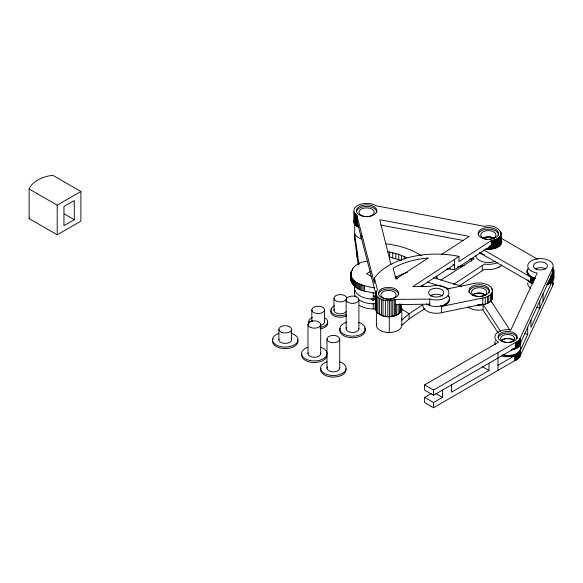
<?xml version="1.0" encoding="UTF-8"?>
<svg xmlns="http://www.w3.org/2000/svg" width="583" height="583" viewBox="0 0 583 583"><rect width="100%" height="100%" fill="white"/><g stroke="black" fill="none" stroke-linecap="round" stroke-linejoin="round"><path stroke-width="0.87" d="M359.434 305.405A19.086 11.019 0 0 0 372.683 308.961L373.251 308.961L373.251 303.772L376.465 303.626M373.251 292.513L373.251 299.094L372.683 299.094A19.086 11.019 0 0 1 354.69 286.18M373.251 308.961L375.175 308.924L375.175 303.728M376.392 325.146L376.392 310.834M389.269 332.558L389.269 316.452M401.84 309.179L401.84 325.285L409.069 318.996L424.92 308.531M484.56 226.415C497.372 222.538 510.147 237.536 491.28 240.575L458.981 261.614L458.981 256.418L456.343 255.879A66.805 38.565 0 0 0 434.801 254.101L430.436 254.232A66.805 38.565 0 0 0 394.436 262.569L391.12 264.208A66.805 38.565 0 0 0 375.692 276.342L374.424 278.055L377.427 289.664L375.816 292.863L375.926 310.404C379.387 319.564 402.649 319.192 400.769 307.379M375.816 292.863L375.926 310.404M477.608 304.953L485.231 304.202L488.736 302.708L491.877 299.713L492.438 298.234L492.489 289.97L491.075 287.069L487.847 284.708L481.602 282.988L476.391 283.032L446.695 289.044M492.438 298.234L492.489 289.97M375.525 293.358A91.597 52.885 0 0 1 367.203 291.551C345.049 289.831 344.852 262.758 367.188 261.33M350.711 278.958L351.134 276.451M520.335 342.651L520.306 343.132L520.335 342.134M532.359 277.931C529.043 276.75 525.611 272.895 527.834 269.331L527.834 268.814C525.123 273.726 531.135 277.719 535.376 278.419M547.167 284.205C550.6 283.2 554.899 280.11 553.595 276.021M486.317 248.475C491.899 249.305 503.005 246.616 500.476 239.052M511.706 349.611C515.321 348.867 520.102 346.892 520.306 342.615M375.816 308.968L376.195 291.442M497.991 365.315L515.365 355.236L510.912 356.505L507.618 356.752L501.992 356.002L501.992 355.484C508.092 356.993 517.478 356.599 520.225 349.844L520.225 355.557M520.225 350.361L520.094 350.835L527.688 334.467L527.688 327.194L552.516 273.485L551.882 274.892M449.304 297.745A13.307 7.681 0 0 1 442.329 306.184L441.564 306.432L482.797 298C486.594 297.294 491.28 295.617 492.438 291.478M433.533 395.274L433.533 390.078L518.637 340.61L519.905 338.832L552.757 267.83A12.724 7.346 0 0 0 543.75 258.837A12.724 7.346 0 0 0 528.169 264.033A12.724 7.346 0 0 0 537.183 273.033L510.897 329.84A12.724 7.346 0 0 0 496.585 333.272A12.724 7.346 0 0 0 498.618 342.141L424.599 384.926L424.599 390.122L433.533 395.274L515.365 347.964L513.244 348.721L513.244 349.246M431.347 393.496L424.606 397.395L424.606 402.591L433.533 407.743L518.192 358.683L519.905 356.497L552.757 285.488A12.724 7.346 0 0 0 552.939 282.157M29.15 188.994L29.405 188.36A31.81 18.364 0 0 1 51.902 175.374L52.732 175.257L80.891 191.516L80.891 221.125L57.207 234.803L29.15 218.603L29.15 188.994L57.207 205.194L80.891 191.516M29.15 218.603L29.405 217.969M550.534 276.378C553.296 274.877 555.031 271.029 552.83 268.34M527.688 327.194L520.225 343.613M546.839 284.759L550.563 282.864L552.516 280.751L530.967 327.369L530.967 320.096M546.839 284.242L550.039 282.719L551.882 281.123L551.882 281.64M551.052 275.205L551.489 274.797M422.653 304.836L409.069 313.8L401.84 320.089A12.724 7.346 0 0 0 401.439 318.187M453.603 284.409L484.437 264.077A15.777 9.109 0 0 0 497.263 262.758M458.887 286.115L484.437 269.273A15.777 9.109 0 0 0 502.087 264.893M458.981 256.418L412.706 286.654L429.627 286.377L435.953 285.313L441.608 285.998A12.724 7.346 0 0 1 447.576 295.982A12.724 7.346 0 0 1 430.101 299.094L395.34 299.422C388.927 301.63 379.154 301.222 375.926 294.306M421.05 286.391L454.427 264.58A60.443 34.893 0 0 0 452.911 264.31M441.637 254.436L469.315 236.406L379.773 219.725L390.96 264.544M447.525 268.77A60.443 34.893 0 0 1 454.427 269.769L491.28 245.771L489.64 245.931L489.64 248.533M440.894 280.08L473.906 258.947L473.447 258.291L469.781 259.1M74.303 219.74L63.955 225.708L63.955 206.491L74.303 200.516L74.303 219.74L64.13 213.866M370.147 271.693L366.598 273.74L371.56 276.612M375.795 298.962L373.492 300.289L371.189 298.962M424.606 397.395L433.533 402.547L442.526 397.351L442.526 390.078M488.991 363.238L488.991 370.511L451.526 392.155L451.526 384.882M498.093 267.597L499.252 266.927M487.439 302.869L488.736 302.191M426.362 303.983A13.358 7.71 0 0 0 439.065 306.366A12.615 7.28 0 0 0 441.564 305.907L442.329 305.667A13.307 7.681 0 0 0 448.509 295.792M498.217 332.951L482.731 309.784A12.724 7.346 0 0 1 468.054 306.92M446.177 269.375L450.55 268.435M457.546 266.934L464.534 265.425M422.945 305.171A13.358 7.71 0 0 0 439.065 313.122A12.615 7.28 0 0 0 441.564 312.663L482.797 304.231L481.077 304.406L481.077 304.931M373.251 299.094L376.465 298.948M375.175 308.924L376.465 308.822M374.534 295.953L373.251 295.975L376.239 297.898M373.251 303.772L372.683 303.765A19.086 11.019 0 0 1 359.434 300.209M386.252 243.869C398.634 245.363 411.044 248.875 421.524 255.799M387.243 251.55L398.736 254.326L406.883 257.722M380.67 225.089L463.048 240.436M484.692 226.393L376.006 205.755A12.724 7.346 0 0 0 360.024 204.436L359.325 204.699A12.724 7.346 0 0 0 354.049 211.833L354.063 222.793M400.864 260.28L389.633 257.161L389.633 251.965M350.711 273.762C351.352 281.8 360.527 284.876 367.203 286.362A91.597 52.885 0 0 0 374.68 288.009M354.61 223.449L354.748 233.878A12.724 7.346 0 0 0 361.052 238.724L361.795 238.943M433.519 277.748L461.867 286.333M427.434 282.121L449.996 288.964M421.465 285.51L424.927 286.559M536.513 307.248L539.763 308.334L539.763 301.061M524.43 333.381L527.688 334.467M429.387 304.049L429.773 304.18L395.34 304.61L396.382 304.231L396.382 315.141M429.387 305.084L429.773 305.222L429.773 298.984M354.092 220.352A12.724 7.346 0 0 0 354.049 222.742L355.747 225.439L359.099 227.552M532.359 283.127L479.765 252.833M527.841 280.008A13.358 7.71 0 0 0 530.443 282.617L532.359 283.644L532.359 277.413M500.178 237.653L537.606 259.26M483.664 249.888L530.443 276.896M482.279 366.641L488.991 370.511M424.599 384.926L433.533 390.078M435.829 393.489L442.526 397.351M401.629 309.019L409.069 313.8L409.069 318.996M354.049 211.833L354.981 213.677L356.876 215.433L374.424 283.251L374.424 278.055M490.507 300.238L510.118 330.372M500.659 331.501L483.096 304.508L483.096 309.704M354.748 239.074L354.595 238.6A12.724 7.346 0 0 1 354.814 235.736M376.217 295.362L356.876 220.629L357.241 226.59M356.563 211.614L356.483 211.228A10.181 5.881 0 0 1 359.274 206.652L359.747 206.382A10.181 5.881 0 0 1 374.352 206.892A10.181 5.881 0 0 1 372.996 215.302L372.464 215.535A10.181 5.881 0 0 1 356.563 211.614A10.181 5.881 0 0 1 359.274 208.211L359.747 207.942A10.181 5.881 0 0 1 370.926 206.95A10.181 5.881 0 0 1 376.8 212.533M358.275 264.981L354.61 238.644L354.61 233.448L359.048 264.777M437.039 278.747L436.776 276.349L436.776 278.076M361.052 235.087L361.052 238.724M553.821 270.789L553.821 278.033M553.733 270.286L553.733 278.536M553.595 269.791L553.595 279.031M553.398 273.289L553.398 279.527M553.143 268.814L553.143 270.592M553.143 273.77L553.143 280.008M552.757 267.83L552.757 273.544M552.83 274.243L552.757 285.488M552.516 268.289L552.225 274.455L552.225 273.93M552.473 274.702L552.516 285.947M552.225 280.685L552.225 281.203M552.057 275.147L552.057 281.385M551.598 275.577L551.598 281.815M551.489 281.545L551.489 282.07M551.088 275.992L551.052 282.478M550.534 277.268L550.563 282.864M549.937 278.528L550.039 283.236M549.47 283.068L549.47 283.593M549.295 279.767L549.295 283.323M548.865 283.396L548.865 283.921M548.625 280.977L548.625 283.644M548.217 283.702L548.217 284.227M547.911 282.157L547.911 283.943M547.546 283.987L547.546 284.504M543.05 293.963L543.05 301.236M534.582 278.215L534.582 279.993M533.809 277.974L533.809 280.649M533.066 277.705L533.066 283.054M531.674 277.093L531.696 283.316M531.04 276.75L531.055 282.974M530.443 276.378L530.443 282.617M529.889 275.992L529.889 276.51M529.379 275.577L529.379 276.102M528.912 275.154L528.912 275.672M528.504 274.71L528.504 275.227M528.14 274.243L528.14 274.768M527.834 273.777L527.834 274.294M527.579 269.295L527.579 269.812M527.579 273.289L527.579 273.813M527.382 269.791L527.382 270.308M527.382 272.8L527.382 273.318M527.236 270.286L527.236 270.804M527.236 272.297L527.236 272.822M527.156 270.789L527.156 272.319M520.094 338.366L520.094 344.087M520.094 350.317L520.094 356.031M519.905 338.832L519.905 344.553M519.905 350.784L519.905 356.497M519.664 339.299L519.664 345.012M519.664 351.243L519.664 356.956M519.373 339.743L519.373 345.464M519.373 351.695L519.373 357.408M519.023 340.18L519.023 345.901M519.023 352.132L519.03 357.845M518.637 340.61L518.637 346.324M518.637 352.555L518.637 358.275M518.192 341.019L518.192 346.732M518.192 352.97L518.192 358.683M517.711 341.405L517.711 347.125M517.711 353.356L517.711 359.07M517.179 341.776L517.179 347.497M517.187 353.728L517.187 359.441M516.611 342.134L516.611 347.847M516.611 354.078L516.618 359.791M516.093 348.102L516.093 342.389L516.006 348.175M516.093 354.34L516.093 360.054L516.006 354.413M515.766 342.571L515.773 348.291M515.773 354.522L515.773 360.236M515.365 342.768L515.365 348.481M515.365 354.712L515.365 360.432M514.687 348.24L514.687 348.758M514.687 354.996L514.687 360.709M513.98 348.496L513.98 349.013M513.244 355.477L513.244 355.994M512.486 348.925L512.486 349.443M510.912 355.987L510.912 356.505M509.28 356.169L509.28 356.694M507.618 356.235L507.618 356.752M505.957 356.177L505.957 356.694M504.324 355.987L504.324 356.505M500.979 232.668L500.994 241.901M500.863 232.194L500.884 242.382M500.695 231.721L500.731 242.849M500.52 235.525L500.52 243.315M500.25 235.984L500.25 243.774M499.937 236.428L499.937 244.219M499.573 236.858L499.573 244.649M499.165 237.274L499.165 245.071M498.705 237.675L498.705 245.472M498.203 238.061L498.203 245.851M497.991 352.846L497.991 370.504M497.656 238.425L497.656 246.215M497.073 238.768L497.073 246.558M496.446 239.081L496.446 246.879M495.79 239.38L495.79 247.17M495.098 239.649L495.098 247.44M494.377 239.89L494.377 247.68M493.633 240.109L493.633 247.899M492.868 240.291L492.868 248.081M492.081 240.451L492.081 248.241M492.03 288.483L492.03 290.166M491.877 292.957L491.877 299.713M491.578 293.431L491.578 300.187M491.28 240.575L491.28 248.365M490.463 245.866L490.463 248.467M490.376 294.779L490.376 301.528M488.809 246.835L488.809 248.562M488.736 295.96L488.736 302.708M488.073 302.519L488.073 303.036M487.439 296.63L487.439 303.386M485.231 297.447L485.231 304.202M482.797 298L482.797 304.749M482.287 265.476L482.287 270.672M481.937 304.319L481.937 304.843M480.21 304.464L480.21 304.982M479.343 304.486L479.343 305.011M478.475 304.479L478.475 304.996M471.53 258.728L471.53 261.322M454.427 259.384L454.427 269.769M441.564 305.907L441.564 312.663M433.533 402.547L433.533 407.743M404.289 256.454L404.289 259.049M401.57 255.339L401.57 260.528M401.242 303.823L401.155 310.236M400.616 304.37L400.616 311.643M399.61 303.874L399.61 312.962M398.736 254.326L398.736 259.522M398.182 304.144L398.182 314.142M395.799 253.423L395.799 258.619M395.34 299.422L395.34 315.52M394.283 299.808L394.283 315.913M392.76 252.636L392.76 257.832M392.753 300.187L392.753 316.292M391.149 300.449L391.149 316.547M389.502 300.58L389.502 316.686M387.833 300.595L387.833 316.7M385.37 300.376L385.37 316.482M383.024 299.888L383.024 315.986M381.574 299.414L381.574 315.52M379.628 298.511L379.628 314.616M378.024 297.41L378.024 313.516M376.822 296.149L376.822 312.255M376.487 295.639L376.487 311.737M375.175 296.718L375.175 299.057M372.982 298.722L372.982 300.536M364.492 285.626L364.492 290.822M363.165 285.284L363.165 290.48M361.875 284.89L361.875 290.086M360.637 284.446L360.637 289.642M359.456 283.957L359.456 289.153M358.895 299.742A6.362 3.673 0 0 1 349.348 302.92A6.362 3.673 0 0 1 349.348 296.558A6.362 3.673 0 0 1 358.895 299.742L358.895 328.827M358.443 225.621L358.443 227.253M358.326 283.425L358.326 288.621M357.824 223.668L357.824 226.933M357.262 282.85L357.262 288.046M357.073 252.002L357.073 257.198M356.876 215.433L356.876 226.342M356.701 215.316L356.701 226.226M356.206 214.93L356.206 225.84M356.264 282.238L356.264 287.434M355.747 214.529L355.747 225.439M355.339 214.107L355.339 225.016M355.339 281.589L355.339 286.778M354.981 213.677L354.981 224.586M354.668 213.232L354.668 224.142M354.406 212.773L354.406 223.683M354.486 280.904L354.486 286.1M354.202 212.307L354.202 223.216M353.713 280.19L353.713 285.386M353.028 279.446L353.028 284.642M352.394 268.843L352.394 270.57M352.424 278.681L352.424 283.877M351.906 277.894L351.906 283.09M351.483 277.093L351.483 282.289M351.134 271.255L351.148 281.465M350.9 272.086L350.908 280.634M350.762 272.924L350.762 279.796M346.171 299.742L346.171 328.827M339.714 339.066A6.362 3.673 0 0 1 330.175 342.25A6.362 3.673 0 0 1 330.175 335.888A6.362 3.673 0 0 1 339.714 339.066L339.714 368.157M333.972 298.248L333.972 310.192M326.99 339.066L326.99 368.157M324.556 309.879A6.362 3.673 0 0 1 315.009 313.064A6.362 3.673 0 0 1 315.009 306.702A6.362 3.673 0 0 1 324.556 309.879L324.556 321.831M320.701 324.505L320.701 353.597M311.832 309.879L311.832 321.831M307.977 324.505L307.977 353.597M291.602 329.337L291.602 339.729M278.878 329.337L278.878 339.729M57.207 205.194L57.207 234.803M358.895 322.465A12.724 7.346 0 0 1 362.094 333.673A12.724 7.346 0 0 1 342.432 333.301A12.724 7.346 0 0 1 346.9 322.239M364.579 328.025A12.724 7.346 0 0 1 352.948 337.732A12.724 7.346 0 0 1 340.239 328.484M358.837 328.353A6.362 3.673 0 0 1 351.702 332.47A6.362 3.673 0 0 1 346.652 327.427M290.866 333.141A12.724 7.346 0 0 1 295.333 344.203A12.724 7.346 0 0 1 275.672 344.575A12.724 7.346 0 0 1 278.878 333.367M291.267 338.548A6.362 3.673 0 0 1 285.867 343.387A6.362 3.673 0 0 1 278.929 339.248M297.534 339.386A12.724 7.346 0 0 1 286.486 348.598A12.724 7.346 0 0 1 272.545 340.807M272.946 339.386A12.724 7.346 0 0 1 273.194 338.927M339.714 361.795A12.724 7.346 0 0 1 343.103 372.88A12.724 7.346 0 0 1 323.609 372.88A12.724 7.346 0 0 1 326.99 361.795M345.967 368.755A12.724 7.346 0 0 1 332.937 377.055A12.724 7.346 0 0 1 320.876 368.281M339.598 367.443A6.362 3.673 0 0 1 332.937 371.823A6.362 3.673 0 0 1 327.333 366.977M320.701 347.235A12.724 7.346 0 0 1 324.09 358.319A12.724 7.346 0 0 1 304.596 358.319A12.724 7.346 0 0 1 307.977 347.235M326.954 356.111A12.724 7.346 0 0 1 312.677 362.437A12.724 7.346 0 0 1 301.724 354.194M320.366 352.416A6.362 3.673 0 0 1 314.754 357.262A6.362 3.673 0 0 1 308.101 352.875M346.215 311.599A6.362 3.673 0 0 1 338.096 313.632A6.362 3.673 0 0 1 334.307 309.012M346.572 298.962A6.362 3.673 0 0 1 336.245 301.061A6.362 3.673 0 0 1 338.031 294.823A6.362 3.673 0 0 1 346.645 298.729M346.623 315.899A9.547 5.509 0 0 1 335.837 316.613A9.547 5.509 0 0 1 330.874 311.031M331.297 309.981A9.547 5.509 0 0 1 331.516 309.646M346.623 314.339A9.547 5.509 0 0 1 332.959 313.69A9.547 5.509 0 0 1 334.525 305.82M324.432 321.109A6.362 3.673 0 0 1 320.242 325.307M311.847 321.59A6.362 3.673 0 0 1 312.167 320.65M324.483 317.684A9.547 5.509 0 0 1 327.413 323.252A9.547 5.509 0 0 1 320.052 327.231M308.975 323.252A9.547 5.509 0 0 1 312.386 317.458M327.413 321.962A9.547 5.509 0 0 1 320.052 328.79M308.669 323.747A9.547 5.509 0 0 1 308.669 323.026M309.158 321.619A9.547 5.509 0 0 1 309.376 321.277M395.412 277.311A60.443 34.893 0 0 1 407.466 272.356M448.874 299.691A12.724 7.346 0 0 1 448.757 300.172M448.087 301.557A12.724 7.346 0 0 1 446.957 302.839M446.483 303.24A12.724 7.346 0 0 1 445.412 303.976M444.822 304.311A12.724 7.346 0 0 1 444.188 304.625M441.346 305.616A12.724 7.346 0 0 1 440.573 305.798M430.626 295.894A7.637 4.409 0 0 1 430.975 295.69M431.741 295.326A7.637 4.409 0 0 1 432.156 295.166M368.281 216.577A7.637 4.409 0 0 0 371.007 215.885L371.407 215.71A7.637 4.409 0 0 0 372.42 209.406A7.637 4.409 0 0 0 361.467 209.027L361.11 209.224A7.637 4.409 0 0 0 359.019 212.657L359.077 212.948A7.637 4.409 0 0 0 364.812 216.555M367.786 216.636A7.637 4.409 0 0 1 365.796 216.657M378.352 294.561A10.181 5.881 0 0 1 381.639 290.487L382.149 290.232A10.181 5.881 0 0 1 388.963 288.942L389.626 288.971A10.181 5.881 0 0 1 398.699 294.692M482.433 238.418A7.637 4.409 0 0 1 494.238 238.44M487.053 239.336A7.637 4.409 0 0 1 481.937 232.566A7.637 4.409 0 0 1 494.727 232.595A7.637 4.409 0 0 1 489.538 239.343M478.147 234.774A10.181 5.881 0 0 1 488.685 229.112A10.181 5.881 0 0 1 498.494 235.204M356.031 297.206A19.086 11.019 0 0 1 354.945 290.152M354.515 296.762A19.086 11.019 0 0 1 354.69 296.047M495.455 261.242A12.6 7.273 0 0 1 482.899 261.811A12.6 7.273 0 0 1 475.764 255.82M355.215 239.999A12.768 7.543 -3.1 0 1 354.952 239.533M358.37 226.678A12.724 7.346 0 0 1 357.248 225.971M401.818 324.804A12.724 7.346 0 0 1 389.83 332.55L388.992 332.565A12.724 7.346 0 0 1 376.858 323.244M400.915 306.366A12.724 7.346 0 0 1 389.83 316.445L388.992 316.46A12.724 7.346 0 0 1 386.514 316.307M384.131 315.869A12.724 7.346 0 0 1 383.381 315.673M381.275 314.9A12.724 7.346 0 0 1 380.633 314.587M380.036 314.259A12.724 7.346 0 0 1 379.467 313.902M422.573 285.553A50.896 29.383 0 0 1 422.026 286.792M520.335 346.142A12.724 7.346 0 0 1 516.174 353.728A12.724 7.346 0 0 1 502.48 354.675M520.524 341.412A12.724 7.346 0 0 1 511.408 349.968M491.236 301.863A12.724 7.346 0 0 1 491.316 302.337M482.731 304.588A12.724 7.346 0 0 1 477.805 304.967M397.22 278.914A7.951 4.591 0 0 1 396.163 276.619M501.533 340.348A7.659 4.424 0 0 1 502.495 339.685M502.867 339.488A7.659 4.424 0 0 1 504.091 338.985M504.535 338.854A7.659 4.424 0 0 1 507.429 338.424M508.427 338.424A7.659 4.424 0 0 1 510.854 338.767M511.743 339.029A7.659 4.424 0 0 1 512.574 339.35M512.96 339.539A7.659 4.424 0 0 1 513.324 339.736M472.463 295.027A7.637 4.409 0 0 1 485.151 295.348M469.002 291.828A10.181 5.881 0 0 1 480.035 286.275A10.181 5.881 0 0 1 489.283 292.826M469.096 292.979A10.181 5.881 0 0 1 469.016 292.593M478.031 296.463A7.637 4.409 0 0 1 472.718 289.744A7.637 4.409 0 0 1 485.508 289.642A7.637 4.409 0 0 1 480.516 296.441M472.631 295.049A7.637 4.409 0 0 1 485.311 294.714M448.509 296.31A13.307 7.681 0 0 1 449.092 297.257M430.239 295.843A7.951 4.591 0 0 1 442.533 295.982M501.65 240.845A13.19 7.615 0 0 1 485.158 249.196M500.403 238.469A13.19 7.615 0 0 1 501.511 240.356M500.403 237.951A13.19 7.615 0 0 1 499.041 245.953A13.19 7.615 0 0 1 486.003 248.788M530.443 282.092A13.358 7.71 0 0 1 529.379 281.29M528.504 280.423A13.358 7.71 0 0 1 528.147 279.957M482.061 253.547A13.015 7.513 0 0 1 481.339 253.284M480.647 253A13.015 7.513 0 0 1 479.991 252.687M484.386 254.669A13.015 7.513 0 0 1 483.591 254.501M482.819 254.297A13.015 7.513 0 0 1 479.364 252.869M482.52 238.622A7.637 4.409 0 0 1 493.969 238.192M495.324 344.56A12.724 7.346 0 0 1 495.317 340.764M498.144 337.783A9.547 5.509 0 0 1 508.23 333.002A9.547 5.509 0 0 1 517.15 338.497M553.085 278.834A12.724 7.346 0 0 1 552.946 279.308M532.724 283.71A12.724 7.346 0 0 1 529.889 281.968M529.451 281.56A12.724 7.346 0 0 1 528.715 280.7M530.902 288.447A12.724 7.346 0 0 1 527.848 282.638M535.201 268.982A6.996 4.037 0 0 1 545.724 268.982M553.165 272.123A12.724 7.346 0 0 1 552.946 273.07M535.602 278.434A12.724 7.346 0 0 1 528.176 273.551M527.987 273.084A12.724 7.346 0 0 1 527.768 272.13M506.7 342.505A6.996 4.037 0 0 1 501.701 336.333A6.996 4.037 0 0 1 513.506 336.325A6.996 4.037 0 0 1 508.529 342.505M501.329 340.873A6.996 4.037 0 0 1 507.604 338.621A6.996 4.037 0 0 1 513.885 340.866M428.053 258.094L395.879 279.06L393.161 268.187L395.412 266.919A60.443 34.893 0 0 1 427.062 258.167L428.053 258.094M382.149 288.672L381.639 288.928A10.181 5.881 0 0 0 379.205 295.625A10.181 5.881 0 0 0 389.408 299.115L390.071 299.072A10.181 5.881 0 0 0 398.699 293.132A10.181 5.881 0 0 0 389.626 287.419L388.963 287.39A10.181 5.881 0 0 0 382.149 288.672M281.706 332.397A6.362 3.673 0 0 0 291.587 329.577A6.362 3.673 0 0 0 282.427 326.043A6.362 3.673 0 0 0 281.706 332.397M310.805 327.559A6.362 3.673 0 0 0 320.686 324.746A6.362 3.673 0 0 0 311.526 321.211A6.362 3.673 0 0 0 310.805 327.559M482.913 238.411A10.181 5.881 0 0 0 498.494 233.645A10.181 5.881 0 0 0 483.547 228.237A10.181 5.881 0 0 0 482.913 238.411M432.229 296.412A7.637 4.409 0 0 0 443.86 292.775A7.637 4.409 0 0 0 432.586 288.782A7.637 4.409 0 0 0 432.229 296.412M384.416 298.532A7.637 4.409 0 0 0 396.149 295.013A7.637 4.409 0 0 0 384.999 290.91A7.637 4.409 0 0 0 384.416 298.532M473.622 295.501A10.181 5.881 0 0 0 489.334 290.881A10.181 5.881 0 0 0 474.547 285.335A10.181 5.881 0 0 0 473.622 295.501M502.313 341.529A9.547 5.509 0 0 0 517.128 337.302A9.547 5.509 0 0 0 503.384 332.004A9.547 5.509 0 0 0 502.313 341.529M536.579 269.295A6.996 4.037 0 0 0 547.452 266.191A6.996 4.037 0 0 0 537.366 262.306A6.996 4.037 0 0 0 536.579 269.295"/></g></svg>
